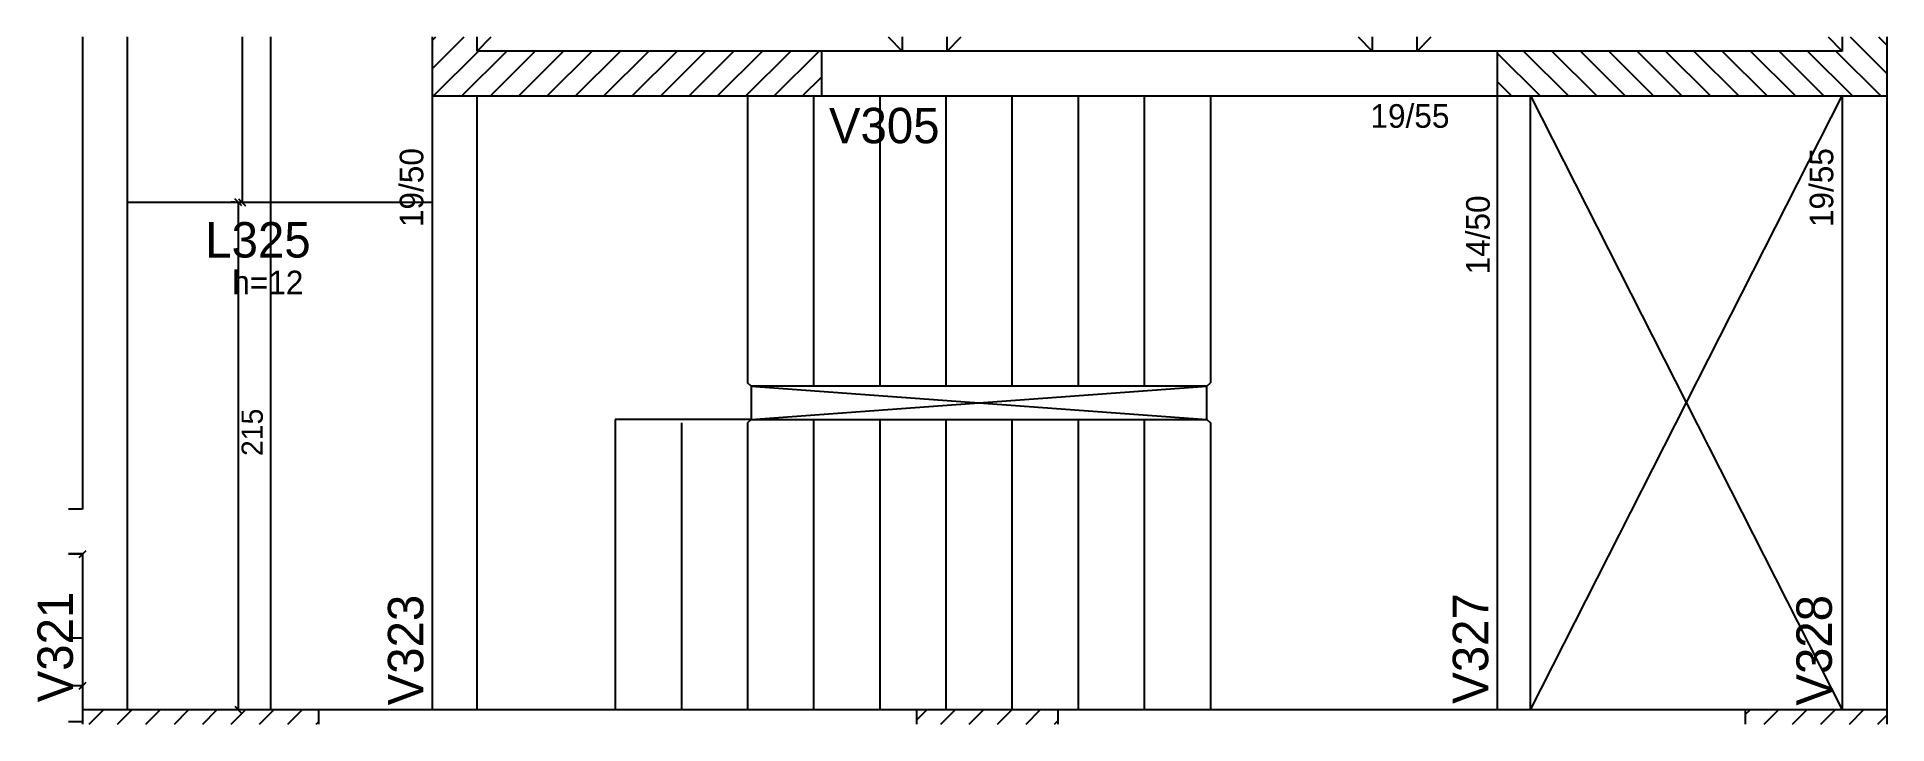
# Model space of a CAD drawing. Header units: metres. Extents: x 5314 to 6097, y 1577 to 1868.
import ezdxf

# ---------------------------------------------------------------- set-up
doc = ezdxf.new("R2010")
doc.units = ezdxf.units.M
for name, color, linetype in [('1', 7, 'Continuous'), ('3', 7, 'Continuous'), ('4', 7, 'Continuous'), ('7', 7, 'Continuous'), ('9', 7, 'Continuous'), ('Painéis', 7, 'Continuous')]:
    doc.layers.add(name, color=color, linetype=linetype)

msp = doc.modelspace()

# ---------------------------------------------------------------- linework, layer by layer
at = {"layer": '1', "color": 1, "lineweight": 25}
for p, q in [((5500.07, 1861.94), (5506.03, 1867.9)), ((5674.11, 1867.9), (5680.07, 1861.94)), ((5699.07, 1861.94), (5705.03, 1867.9)), ((5873.11, 1867.9), (5879.07, 1861.94)), ((5898.07, 1861.94), (5904.03, 1867.9)), ((6072.11, 1867.9), (6078.07, 1861.94)), ((5946.07, 1582.94), (6078.07, 1842.94)), ((5946.07, 1842.94), (6078.07, 1582.94))]:
    msp.add_line(p, q, dxfattribs=at)
at = {"layer": '3', "color": 3, "lineweight": 25}
for p, q in [((5481.07, 1854.37), (5494.6, 1867.9)), ((5481.07, 1866.39), (5482.58, 1867.9)), ((6081.47, 1867.9), (6097.07, 1852.3)), ((6093.49, 1867.9), (6097.07, 1864.32)), ((5481.66, 1842.94), (5500.66, 1861.94)), ((5493.68, 1842.94), (5512.68, 1861.94)), ((5505.7, 1842.94), (5524.7, 1861.94)), ((5517.72, 1842.94), (5536.72, 1861.94)), ((5529.74, 1842.94), (5548.74, 1861.94)), ((5541.76, 1842.94), (5560.76, 1861.94)), ((5553.78, 1842.94), (5572.78, 1861.94)), ((5565.8, 1842.94), (5584.8, 1861.94)), ((5577.82, 1842.94), (5596.82, 1861.94)), ((5589.84, 1842.94), (5608.84, 1861.94)), ((5601.87, 1842.94), (5620.87, 1861.94)), ((5613.89, 1842.94), (5632.89, 1861.94)), ((5625.91, 1842.94), (5644.91, 1861.94)), ((5932.07, 1861.03), (5950.16, 1842.94)), ((5943.18, 1861.94), (5962.18, 1842.94)), ((5955.2, 1861.94), (5974.2, 1842.94)), ((5967.22, 1861.94), (5986.22, 1842.94)), ((5979.24, 1861.94), (5998.24, 1842.94)), ((5991.26, 1861.94), (6010.26, 1842.94)), ((6003.28, 1861.94), (6022.28, 1842.94)), ((6015.3, 1861.94), (6034.3, 1842.94)), ((6027.32, 1861.94), (6046.32, 1842.94)), ((6039.34, 1861.94), (6058.34, 1842.94)), ((6051.37, 1861.94), (6070.37, 1842.94)), ((6063.39, 1861.94), (6082.39, 1842.94)), ((6075.41, 1861.94), (6094.41, 1842.94)), ((5637.93, 1842.94), (5646.07, 1851.08)), ((5932.07, 1849.01), (5938.14, 1842.94)), ((5335.83, 1576.9), (5341.87, 1582.94)), ((5347.85, 1576.9), (5353.89, 1582.94)), ((5359.87, 1576.9), (5365.91, 1582.94)), ((5371.89, 1576.9), (5377.93, 1582.94)), ((5383.91, 1576.9), (5389.95, 1582.94)), ((5395.93, 1576.9), (5401.97, 1582.94)), ((5407.95, 1576.9), (5413.99, 1582.94)), ((5419.97, 1576.9), (5426.01, 1582.94)), ((5686.07, 1578.54), (5690.47, 1582.94)), ((5696.45, 1576.9), (5702.49, 1582.94)), ((5708.47, 1576.9), (5714.51, 1582.94)), ((5720.49, 1576.9), (5726.53, 1582.94)), ((5732.51, 1576.9), (5738.55, 1582.94)), ((6037.07, 1580.93), (6039.07, 1582.94)), ((6045.05, 1576.9), (6051.09, 1582.94)), ((6057.08, 1576.9), (6063.11, 1582.94)), ((6069.1, 1576.9), (6075.14, 1582.94)), ((6081.12, 1576.9), (6087.16, 1582.94)), ((5327.1, 1577.94), (5333.07, 1577.94)), ((5431.99, 1576.9), (5433.07, 1577.97)), ((5744.53, 1576.9), (5746.07, 1578.43)), ((6093.14, 1576.9), (6097.07, 1580.83))]:
    msp.add_line(p, q, dxfattribs=at)
for points in [[(5333.07, 1867.9), (5333.07, 1667.94)], [(5352.07, 1658.44), (5352.07, 1867.9)], [(5680.07, 1867.9), (5680.07, 1861.94)], [(5699.07, 1861.94), (5699.07, 1867.9)], [(5879.07, 1867.9), (5879.07, 1861.94)], [(5898.07, 1861.94), (5898.07, 1867.9)], [(5680.07, 1861.94), (5646.07, 1861.94)], [(5699.07, 1861.94), (5680.07, 1861.94)], [(5879.07, 1861.94), (5699.07, 1861.94)], [(5898.07, 1861.94), (5879.07, 1861.94)], [(5932.07, 1861.94), (5898.07, 1861.94)], [(5481.07, 1842.94), (5481.07, 1582.94)], [(5500.07, 1582.94), (5500.07, 1842.94)], [(5646.07, 1842.94), (5888.57, 1842.94)], [(5888.57, 1842.94), (5932.07, 1842.94)], [(5932.07, 1842.94), (5932.07, 1582.94)], [(5946.07, 1582.94), (5946.07, 1842.94)], [(6078.07, 1842.94), (6078.07, 1582.94)], [(6097.07, 1582.94), (6097.07, 1842.94)], [(5333.07, 1667.94), (5327.1, 1667.94)], [(5352.07, 1582.94), (5352.07, 1658.44)], [(5327.1, 1648.94), (5333.07, 1648.94)], [(5333.07, 1648.94), (5333.07, 1582.94)], [(5481.07, 1582.94), (5433.07, 1582.94)], [(5500.07, 1582.94), (5481.07, 1582.94)], [(5686.07, 1582.94), (5500.07, 1582.94)], [(5932.07, 1582.94), (5746.07, 1582.94)], [(5946.07, 1582.94), (5932.07, 1582.94)], [(6037.07, 1582.94), (5946.07, 1582.94)]]:
    msp.add_lwpolyline(points, dxfattribs=at)
at = {"layer": '7', "color": 7, "lineweight": 25}
for points in [[(5481.07, 1867.9), (5481.07, 1842.94)], [(5500.07, 1861.94), (5500.07, 1867.9)], [(6078.07, 1867.9), (6078.07, 1861.94)], [(6097.07, 1842.94), (6097.07, 1867.9)], [(5646.07, 1861.94), (5500.07, 1861.94)], [(5646.07, 1842.94), (5646.07, 1861.94)], [(6078.07, 1861.94), (5932.07, 1861.94)], [(5932.07, 1861.94), (5932.07, 1842.94)], [(5481.07, 1842.94), (5646.07, 1842.94)], [(5932.07, 1842.94), (6097.07, 1842.94)], [(5433.07, 1582.94), (5333.07, 1582.94)], [(5333.07, 1582.94), (5333.07, 1576.9)], [(5433.07, 1576.9), (5433.07, 1582.94)], [(5746.07, 1582.94), (5686.07, 1582.94)], [(5686.07, 1582.94), (5686.07, 1576.9)], [(5746.07, 1576.9), (5746.07, 1582.94)], [(6097.07, 1582.94), (6037.07, 1582.94)], [(6037.07, 1582.94), (6037.07, 1576.9)], [(6097.07, 1576.9), (6097.07, 1582.94)]]:
    msp.add_lwpolyline(points, dxfattribs=at)
at = {"layer": '9', "color": 9, "lineweight": 25}
for p, q in [((5614.57, 1842.94), (5614.57, 1721.44)), ((5642.57, 1842.94), (5642.57, 1719.94)), ((5670.57, 1842.94), (5670.57, 1719.94)), ((5698.57, 1842.94), (5698.57, 1719.94)), ((5726.57, 1842.94), (5726.57, 1719.94)), ((5754.57, 1842.94), (5754.57, 1719.94)), ((5782.57, 1842.94), (5782.57, 1719.94)), ((5810.57, 1842.94), (5810.57, 1721.44)), ((5616.07, 1719.94), (5614.57, 1721.44)), ((5616.07, 1719.94), (5809.07, 1705.94)), ((5616.07, 1705.94), (5809.07, 1719.94)), ((5809.07, 1719.94), (5810.57, 1721.44)), ((5558.57, 1705.94), (5558.57, 1582.94)), ((5616.07, 1705.94), (5558.57, 1705.94)), ((5586.57, 1704.44), (5586.57, 1582.94)), ((5616.07, 1705.94), (5614.57, 1704.44)), ((5614.57, 1704.44), (5614.57, 1582.94)), ((5642.57, 1705.94), (5642.57, 1582.94)), ((5670.57, 1705.94), (5670.57, 1582.94)), ((5698.57, 1705.94), (5698.57, 1582.94)), ((5726.57, 1705.94), (5726.57, 1582.94)), ((5754.57, 1705.94), (5754.57, 1582.94)), ((5782.57, 1705.94), (5782.57, 1582.94)), ((5809.07, 1705.94), (5810.57, 1704.44)), ((5810.57, 1704.44), (5810.57, 1582.94))]:
    msp.add_line(p, q, dxfattribs=at)
for points in [[(5809.07, 1719.94), (5616.07, 1719.94)], [(5616.07, 1719.94), (5616.07, 1705.94)], [(5809.07, 1705.94), (5809.07, 1719.94)], [(5616.07, 1705.94), (5809.07, 1705.94)]]:
    msp.add_lwpolyline(points, dxfattribs=at)
at = {"layer": 'Painéis', "color": 4, "lineweight": 25}
for p, q in [((5400.55, 1867.9), (5400.55, 1797.89)), ((5397.55, 1797.89), (5395.94, 1797.89)), ((5398.94, 1797.89), (5398.94, 1582.89)), ((5333.07, 1648.94), (5327.1, 1648.94)), ((5333.07, 1593.1), (5327.1, 1593.1))]:
    msp.add_line(p, q, dxfattribs=at)
at = {"layer": 'Painéis', "color": 200, "lineweight": 25}
for p, q in [((5412.57, 1867.9), (5412.57, 1582.89)), ((5352.07, 1797.89), (5481.07, 1797.89)), ((5327.1, 1613.44), (5333.07, 1613.44))]:
    msp.add_line(p, q, dxfattribs=at)
at = {"layer": 'Painéis', "color": 0, "lineweight": 25}
for p, q in [((5400.44, 1796.39), (5397.44, 1799.39)), ((5399.05, 1799.39), (5402.05, 1796.39)), ((5331.57, 1647.44), (5334.57, 1650.44)), ((5331.57, 1591.6), (5334.57, 1594.6)), ((5397.44, 1584.39), (5400.44, 1581.39))]:
    msp.add_line(p, q, dxfattribs=at)

# ---------------------------------------------------------------- texts
at = {"layer": '3', "color": 3, "lineweight": 25}
for s, p in [('19/55', (5878.34, 1829.45)), ('h=12', (5396.43, 1758.92))]:
    msp.add_text(s, height=10, dxfattribs=at).set_placement(p)
for s, p in [('19/50', (5477.32, 1787.37)), ('19/55', (6074.32, 1787.37)), ('14/50', (5928.86, 1767.32))]:
    msp.add_text(s, height=10, rotation=90, dxfattribs=at).set_placement(p)
at = {"layer": '4', "color": 4, "lineweight": 25}
for s, p in [('V305', (5649.06, 1822.89)), ('L325', (5384.99, 1774.49))]:
    msp.add_text(s, height=15, dxfattribs=at).set_placement(p)
for s, p in [('V321', (5328.96, 1586.08)), ('V323', (5477.32, 1584.79)), ('V327', (5928.2, 1585.45)), ('V328', (6073.71, 1584.7))]:
    msp.add_text(s, height=15, rotation=90, dxfattribs=at).set_placement(p)
at = {"layer": 'Painéis', "color": 240, "lineweight": 25}
msp.add_text('215', height=9, rotation=90, dxfattribs=at).set_placement((5409.34, 1690.39))

doc.saveas('drawing.dxf')
